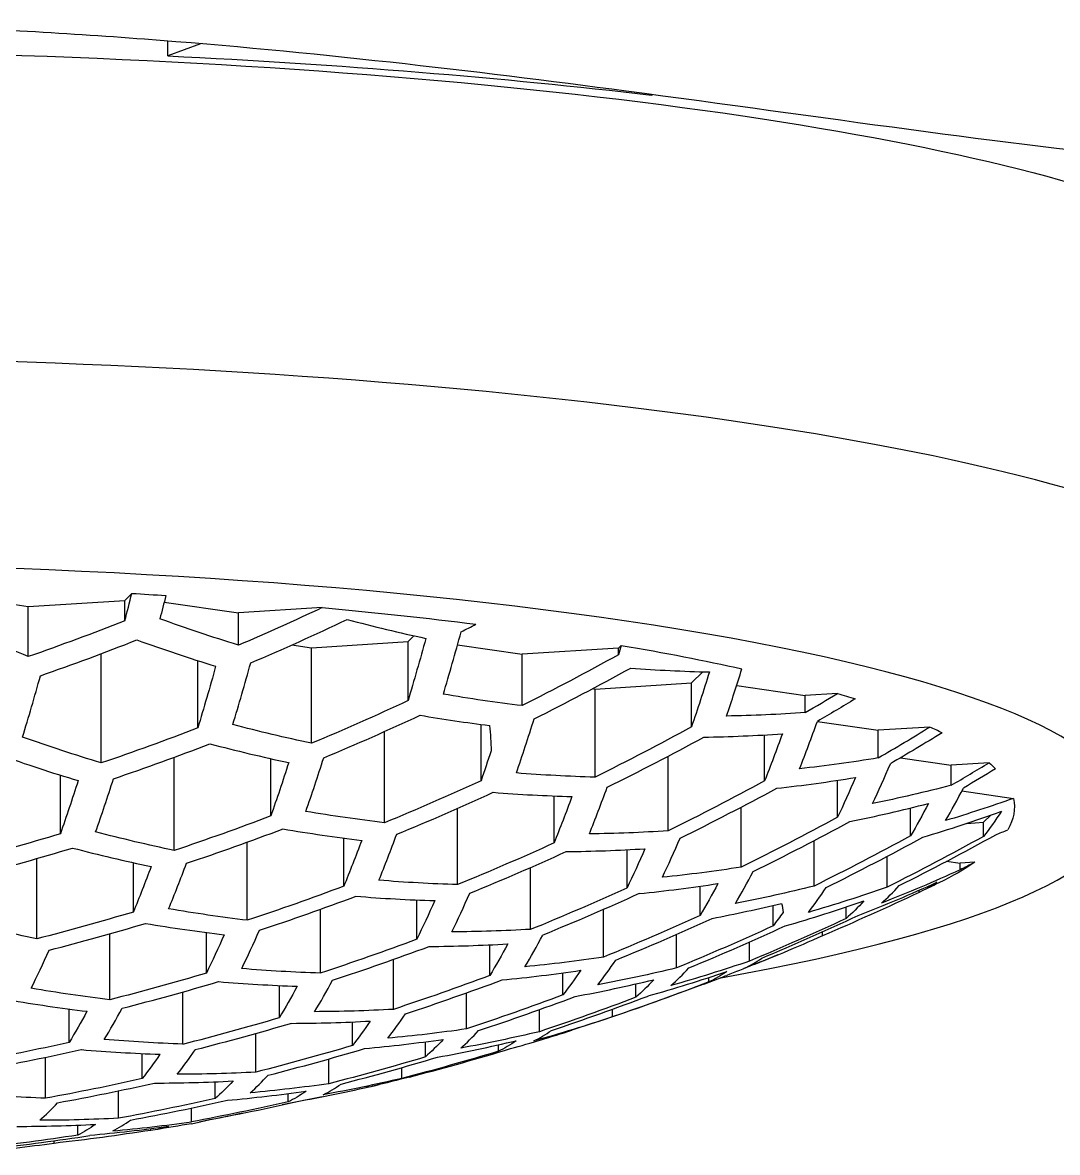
# Model space of a CAD drawing. Header units: millimetres. Extents: x 296 to 1136, y 93 to 687.
# Drawn here: x 433.46 to 439.28, y 454.32 to 460.67 of the extents above; entities that cross this region are included whole.
import ezdxf

# ---------------------------------------------------------------- set-up
doc = ezdxf.new("R2010")
doc.units = ezdxf.units.MM
doc.header["$LTSCALE"] = 0.75

msp = doc.modelspace()

# ---------------------------------------------------------------- linework, layer by layer
for p, q in [((434.2754, 460.4836), (434.2754, 460.5671)), ((434.4591, 460.552), (434.2754, 460.4836)), ((436.9943, 460.2634), (437.0006, 460.2658)), ((433.0881, 457.4482), (433.4913, 457.3895)), ((433.4913, 457.3895), (434.0338, 457.4238)), ((434.0338, 457.4238), (434.0735, 457.4629)), ((434.0338, 457.3094), (434.0338, 457.4238)), ((433.4913, 457.1077), (433.4913, 457.3895)), ((434.2552, 457.4142), (434.6731, 457.3533)), ((435.1435, 457.383), (434.6731, 457.3533)), ((434.6731, 457.1718), (434.6731, 457.3533)), ((434.9733, 457.1736), (435.0835, 457.1575)), ((435.0835, 457.1575), (435.626, 457.1918)), ((435.626, 457.1918), (435.6594, 457.2247)), ((435.626, 456.8605), (435.626, 457.1918)), ((435.9044, 457.1742), (436.2667, 457.1214)), ((436.8092, 457.1557), (436.8245, 457.1708)), ((433.9017, 456.5102), (433.9017, 457.1241)), ((435.0835, 456.6205), (435.0835, 457.1575)), ((436.8092, 457.1557), (436.2667, 457.1214)), ((436.2667, 456.8324), (436.2667, 457.1214)), ((436.8092, 457.1184), (436.8092, 457.1557)), ((434.4442, 456.7072), (434.4442, 457.0848)), ((437.2196, 456.9599), (437.2831, 457.0224)), ((436.6635, 456.9276), (436.6771, 456.9256)), ((436.6771, 456.9256), (437.2196, 456.9599)), ((436.6771, 456.4303), (436.6771, 456.9256)), ((437.2196, 456.7126), (437.2196, 456.9599)), ((437.4734, 456.9456), (437.8589, 456.8894)), ((438.04, 456.9009), (437.8589, 456.8894)), ((437.8589, 456.7932), (437.8589, 456.8894)), ((436.0364, 456.4102), (436.0364, 456.7265)), ((437.9272, 456.7435), (438.2693, 456.6936)), ((435.4939, 456.1737), (435.4939, 456.6868)), ((437.6301, 456.4089), (437.6301, 456.6677)), ((438.5595, 456.7119), (438.2693, 456.6936)), ((438.2693, 456.5385), (438.2693, 456.6936)), ((434.3121, 456.0184), (434.3121, 456.5421)), ((434.8546, 456.2121), (434.8546, 456.5342)), ((437.0875, 456.1284), (437.0875, 456.5476)), ((438.3948, 456.5393), (438.6797, 456.4978)), ((438.8922, 456.5112), (438.6797, 456.4978)), ((438.6797, 456.3847), (438.6797, 456.4978)), ((433.6715, 456.1121), (433.6715, 456.4414)), ((438.0405, 456.2048), (438.0405, 456.4124)), ((438.7399, 456.353), (439.0291, 456.3109)), ((436.4469, 456.0606), (436.4469, 456.3247)), ((435.9043, 455.8263), (435.9043, 456.2549)), ((437.4979, 455.9245), (437.4979, 456.2612)), ((438.4509, 456.1002), (438.4509, 456.2572)), ((438.8613, 456.1767), (438.9025, 456.2172)), ((438.7664, 456.1707), (438.8613, 456.1767)), ((438.8613, 456.0971), (438.8613, 456.1767)), ((435.2651, 455.8174), (435.2651, 456.0877)), ((434.7225, 455.6259), (434.7225, 456.0653)), ((436.8573, 455.8085), (436.8573, 456.0224)), ((437.9084, 455.8183), (437.9084, 456.0736)), ((433.5393, 455.5215), (433.5393, 455.973)), ((438.3188, 455.8118), (438.3188, 455.985)), ((438.6535, 455.9576), (438.7292, 455.9466)), ((434.0819, 455.6724), (434.0819, 455.9497)), ((436.3148, 455.575), (436.3148, 455.9224)), ((438.8124, 455.9518), (438.7292, 455.9466)), ((438.7292, 455.9091), (438.7292, 455.9466)), ((437.2677, 455.6529), (437.2677, 455.8174)), ((438.499, 455.7829), (438.499, 455.7947)), ((435.6755, 455.5193), (435.6755, 455.7399)), ((437.6781, 455.5944), (437.6781, 455.7096)), ((435.133, 455.3288), (435.133, 455.6877)), ((436.7252, 455.4188), (436.7252, 455.6867)), ((438.0886, 455.636), (438.0886, 455.7007)), ((433.9498, 455.1793), (433.9498, 455.5503)), ((434.4923, 455.3291), (434.4923, 455.5569)), ((437.1356, 455.3584), (437.1356, 455.5468)), ((437.9565, 455.5385), (437.9565, 455.5613)), ((436.0859, 455.3157), (436.0859, 455.4879)), ((437.546, 455.3967), (437.546, 455.504)), ((435.5434, 455.1253), (435.5434, 455.4057)), ((436.4963, 455.2063), (436.4963, 455.3304)), ((434.9028, 455.0793), (434.9028, 455.2592)), ((436.9068, 455.193), (436.9068, 455.2683)), ((437.3172, 455.2794), (437.3172, 455.3042)), ((434.3602, 454.9299), (434.3602, 455.2231)), ((435.9538, 455.015), (435.9538, 455.2177)), ((433.721, 454.9393), (433.721, 455.1271)), ((436.3642, 454.9998), (436.3642, 455.1238)), ((436.7747, 455.0831), (436.7747, 455.126)), ((435.3132, 454.922), (435.3132, 455.0546)), ((434.7706, 454.7724), (434.7706, 454.9889)), ((435.7236, 454.858), (435.7236, 454.943)), ((436.134, 454.8897), (436.134, 454.926)), ((433.5888, 454.6257), (433.5888, 454.8559)), ((434.1314, 454.7359), (434.1314, 454.8769)), ((435.181, 454.7073), (435.181, 454.8469)), ((435.5915, 454.7373), (435.5915, 454.7982)), ((434.5418, 454.624), (434.5418, 454.7182)), ((433.9978, 454.5131), (433.9978, 454.6674)), ((434.9522, 454.6051), (434.9522, 454.6518)), ((434.4083, 454.4933), (434.4083, 454.5706)), ((433.769, 454.4182), (433.769, 454.4744)), ((434.1795, 454.4452), (434.1795, 454.4533)), ((433.6369, 454.3723), (433.6369, 454.3869))]:
    msp.add_line(p, q)
at = {"extrusion": (0, 0, -1)}
for start, end in [(244.07519, 244.46649), (247.6854, 248.81301), (249.31664, 252.18274), (255.63461, 256.4031), (260.21135, 260.96516)]:
    msp.add_arc((-431.7345, 469.9777), 15.7243, start, end, dxfattribs=at)
for centre, major_axis, ratio, start_param, end_param in [((431.7345, 458.9703), (-8.9, 0), 0.173648, 0, 3.141593), ((431.7345, 458.9211), (-9.35, 0), 0.173648, 1.846005, 2.168253), ((431.7345, 456.2621), (-7.3, 0), 0.173648, 1.896958, 1.924737), ((433.0174, 469.9384), (0.4796, 15.663), 0.17101, 2.48826, 2.502239), ((430.0587, 470.7772), (6.4337, 13.4853), 0.925417, 2.295005, 2.330708), ((431.7345, 456.2621), (-7.3, 0), 0.173648, 2.056662, 2.196156), ((435.6572, 470.7895), (2.9368, -14.1911), 0.754407, 0.464098, 0.504895), ((429.8534, 470.8751), (6.3432, 13.2955), 0.925417, 2.358806, 2.399665), ((436.0429, 470.8693), (2.8826, -13.9291), 0.754414, 0.393778, 0.434811), ((434.5931, 469.8901), (0.473, 15.4469), 0.17101, 2.528492, 2.569328), ((435.7762, 469.8539), (0.4646, 15.1722), 0.17101, 2.55539, 2.561711), ((431.7345, 456.2621), (-7.3, 0), 0.173648, 2.34236, 2.48194), ((430.6743, 470.4835), (6.638, 13.9134), 0.925417, 2.228274, 2.269236), ((433.4113, 469.9263), (0.4784, 15.6246), 0.17101, 2.533782, 2.574065), ((436.3671, 469.8358), (0.4592, 14.9972), 0.17101, 2.590033, 2.631057), ((430.4691, 470.5814), (6.5808, 13.7934), 0.925417, 2.298295, 2.338473), ((436.0438, 470.8694), (2.8824, -13.9285), 0.754407, 0.247272, 0.287866), ((431.3583, 470.1572), (6.7543, 14.1571), 0.925417, 2.187507, 2.203674), ((431.7345, 456.2621), (-7.3, 0), 0.173648, 2.613492, 2.641265), ((436.0438, 470.8694), (2.8824, -13.9285), 0.754407, 0.100364, 0.141399), ((435.6572, 470.7895), (2.9368, -14.1911), 0.754407, 0.319438, 0.359384), ((429.6235, 457.4181), (-6.4505, 1.0842), 0.454685, 3.012548, 3.059661), ((430.2639, 470.6793), (6.5128, 13.651), 0.925417, 2.367045, 2.406752), ((431.0847, 470.2877), (6.7213, 14.0879), 0.925417, 2.234059, 2.274416), ((436.958, 469.8177), (0.453, 14.7959), 0.17101, 2.659231, 2.699875), ((431.7687, 469.9613), (6.7708, 14.1916), 0.925417, 2.182837, 2.204883), ((435.2716, 470.7096), (2.9851, -14.4245), 0.754407, 0.389432, 0.429026), ((435.184, 469.872), (0.4691, 15.3221), 0.17101, 2.616026, 2.638443), ((435.658, 470.7896), (2.9368, -14.1906), 0.754414, 0.030279, 0.071081), ((434.0022, 469.9082), (0.476, 15.5475), 0.17101, 2.603957, 2.643341), ((432.1792, 469.7655), (6.7477, 14.1433), 0.925417, 2.189394, 2.203187), ((431.7345, 456.2621), (-7.3, 0), 0.173648, 2.94379, 2.971565), ((432.8192, 469.9445), (0.4801, 15.6784), 0.17101, 2.607153, 2.646167), ((430.8795, 470.3856), (6.6848, 14.0114), 0.925417, 2.304273, 2.343746), ((435.6581, 470.7896), (2.9367, -14.1906), 0.754407, 0.175807, 0.215755), ((431.4951, 470.0919), (6.7642, 14.1778), 0.925417, 2.236977, 2.27703), ((437.5488, 469.7996), (0.446, 14.5671), 0.17101, 2.728348, 2.768907), ((435.2724, 470.7098), (2.985, -14.424), 0.754407, 6.244156, 6.285019), ((435.7749, 469.854), (0.4646, 15.1726), 0.17101, 2.667096, 2.706647), ((438.1397, 469.7815), (0.4381, 14.3095), 0.17101, 2.79815, 2.838915), ((434.8868, 470.63), (3.0276, -14.6301), 0.754407, 6.180562, 6.216061), ((431.7345, 456.2621), (-7.3, 0), 0.173648, 3.103118, 3.242694), ((430.6743, 470.4835), (6.638, 13.9134), 0.925417, 2.372844, 2.411742), ((435.2716, 470.7096), (2.9851, -14.4245), 0.754407, 0.248026, 0.287224), ((438.7306, 469.7635), (0.4293, 14.0216), 0.17101, 2.869456, 2.91073), ((431.9056, 469.8961), (6.7675, 14.1847), 0.925417, 2.237199, 2.277229), ((430.4691, 470.5814), (6.5808, 13.7934), 0.925417, 2.440706, 2.479299), ((434.8859, 470.6298), (3.0277, -14.6305), 0.754407, 0.317885, 0.356625), ((435.2724, 470.7098), (2.985, -14.424), 0.754407, 0.106165, 0.145762), ((432.316, 469.7003), (6.7312, 14.1087), 0.925417, 2.234738, 2.275024), ((432.7264, 469.5045), (6.6547, 13.9485), 0.925417, 2.22945, 2.270289), ((434.5931, 469.8901), (0.473, 15.4469), 0.17101, 2.672532, 2.711325), ((431.2899, 470.1898), (6.7476, 14.1434), 0.925415, 2.307799, 2.346858), ((436.366, 469.8359), (0.459, 14.9976), 0.170948, 2.735323, 2.774664), ((433.41, 469.9264), (0.4784, 15.6247), 0.17101, 2.676002, 2.714319), ((434.8868, 470.63), (3.0276, -14.6301), 0.754407, 0.037547, 0.077066), ((433.7297, 470.3906), (3.1239, -15.0951), 0.754407, 6.113744, 6.154706), ((431.7345, 456.2621), (-7.3, 0), 0.173648, 3.388898, 3.484686), ((433.1368, 469.3086), (6.5367, 13.701), 0.925417, 2.25639, 2.26274), ((434.8859, 470.6298), (3.0277, -14.6305), 0.754407, 0.178629, 0.217369), ((436.9566, 469.8178), (0.453, 14.7963), 0.17101, 2.803724, 2.843118), ((438.7293, 469.7635), (0.4293, 14.0222), 0.17101, 3.017841, 3.059111), ((431.0847, 470.2877), (6.7213, 14.0879), 0.925417, 2.376576, 2.414955), ((431.7687, 469.9613), (6.7708, 14.1916), 0.925417, 2.309067, 2.347976), ((434.5011, 470.5502), (3.0649, -14.81), 0.754407, 6.252404, 6.292113), ((434.1154, 470.4704), (3.0969, -14.9648), 0.754407, 6.183654, 6.223834), ((433.3421, 469.2107), (6.4613, 13.5431), 0.925415, 2.291178, 2.332199), ((435.184, 469.872), (0.4691, 15.3221), 0.17101, 2.740237, 2.778708), ((431.7345, 455.6639), (-6, 0), 0.173648, 3.086802, 3.135757), ((438.1384, 469.7816), (0.4382, 14.3101), 0.17101, 2.944152, 2.984481), ((430.8795, 470.3856), (6.6848, 14.0114), 0.925417, 2.444263, 2.48223), ((434.5002, 470.55), (3.065, -14.8104), 0.754407, 0.248541, 0.286717), ((432.1108, 469.7982), (6.7543, 14.1571), 0.925417, 2.308161, 2.347177), ((437.5475, 469.7997), (0.446, 14.5676), 0.17101, 2.890503, 2.912798), ((434.1137, 470.47), (3.097, -14.9654), 0.754407, 0.316811, 0.354679), ((432.5212, 469.6024), (6.6981, 14.0393), 0.925417, 2.305023, 2.344408), ((432.9316, 469.4065), (6.601, 13.8359), 0.925415, 2.299479, 2.339518), ((434.0009, 469.9083), (0.4761, 15.5477), 0.17101, 2.743596, 2.781484), ((431.4951, 470.0919), (6.7642, 14.1778), 0.925417, 2.378461, 2.416578), ((434.5002, 470.55), (3.065, -14.8104), 0.754414, 0.110467, 0.14901), ((432.9575, 470.2308), (3.1632, -15.2849), 0.754407, 6.119593, 6.159948), ((435.7749, 469.854), (0.4646, 15.1726), 0.17101, 2.807741, 2.84614), ((434.1146, 470.4702), (3.097, -14.9651), 0.754407, 0.04284, 0.081435), ((433.3432, 470.3106), (3.1459, -15.2018), 0.754407, 6.189696, 6.229169), ((431.2899, 470.1898), (6.7476, 14.1434), 0.925415, 2.446366, 2.483964), ((434.1146, 470.4702), (3.097, -14.9651), 0.754407, 0.180627, 0.218496), ((436.3657, 469.8359), (0.4592, 14.9976), 0.17101, 2.875705, 2.914279), ((433.7289, 470.3904), (3.1239, -15.0954), 0.754407, 6.258265, 6.297164), ((437.5475, 469.7997), (0.446, 14.5676), 0.17101, 3.015839, 3.055556), ((431.9056, 469.8961), (6.7675, 14.1847), 0.925417, 2.378605, 2.416702), ((433.1368, 469.3086), (6.5367, 13.701), 0.925417, 2.368168, 2.407718), ((436.9566, 469.8178), (0.453, 14.7963), 0.17101, 2.944818, 2.983822), ((433.728, 470.3902), (3.124, -15.0956), 0.754407, 0.248952, 0.286407), ((434.592, 469.8902), (0.4728, 15.4471), 0.170948, 2.810612, 2.848317), ((432.316, 469.7003), (6.7312, 14.1087), 0.925417, 2.377015, 2.415333), ((432.7264, 469.5045), (6.6547, 13.9485), 0.925417, 2.373602, 2.412394), ((433.41, 469.9264), (0.4784, 15.6247), 0.17101, 2.812361, 2.849628), ((433.7289, 470.3904), (3.1239, -15.0954), 0.754407, 0.113462, 0.151263), ((432.5719, 470.1509), (3.1756, -15.3452), 0.754407, 6.193225, 6.232283), ((431.7687, 469.9613), (6.7708, 14.1916), 0.925417, 2.447119, 2.484583), ((435.1827, 469.8721), (0.4692, 15.3224), 0.17101, 2.877641, 2.915393), ((433.3432, 470.3106), (3.1459, -15.2018), 0.754407, 0.046402, 0.08437), ((433.3423, 470.3104), (3.1461, -15.202), 0.754414, 0.182037, 0.219314), ((435.7736, 469.854), (0.4646, 15.1729), 0.17101, 2.945355, 2.983391), ((432.9575, 470.2308), (3.1632, -15.2849), 0.754407, 6.262002, 6.30038), ((436.3645, 469.8359), (0.4592, 14.9981), 0.17101, 3.014414, 3.052985), ((431.4951, 470.0919), (6.7641, 14.1779), 0.925416, 2.514224, 2.551402), ((432.1108, 469.7982), (6.7543, 14.1571), 0.925417, 2.446579, 2.484139), ((432.9316, 469.4065), (6.601, 13.8359), 0.925415, 2.441413, 2.479882), ((434.0009, 469.9083), (0.4761, 15.5477), 0.17101, 2.878901, 2.916103), ((432.5212, 469.6024), (6.6981, 14.0393), 0.925417, 2.44471, 2.482599), ((432.9567, 470.2306), (3.1632, -15.2851), 0.754407, 0.11544, 0.152763), ((431.9056, 469.8961), (6.7675, 14.1847), 0.925417, 2.514297, 2.55136), ((434.5918, 469.8902), (0.473, 15.4471), 0.17101, 2.945693, 2.983053), ((432.571, 470.1508), (3.1756, -15.3453), 0.754407, 0.048554, 0.086152), ((432.1853, 470.071), (3.1834, -15.3828), 0.754407, 6.26394, 6.302056), ((435.7736, 469.854), (0.4646, 15.1729), 0.17101, 3.082551, 3.111288), ((432.571, 470.1508), (3.1756, -15.3453), 0.754407, 0.18284, 0.219767), ((433.1368, 469.3086), (6.5366, 13.701), 0.925416, 2.52441, 2.54039), ((435.1827, 469.8721), (0.4692, 15.3224), 0.17101, 3.013354, 3.051105), ((432.316, 469.7003), (6.7312, 14.1087), 0.925416, 2.513477, 2.550841), ((432.7264, 469.5045), (6.6547, 13.9485), 0.925416, 2.511716, 2.549517), ((432.1845, 470.0708), (3.1834, -15.3828), 0.754408, 0.116465, 0.153549), ((431.4132, 469.9112), (3.185, -15.3903), 0.754408, 6.274405, 6.295832), ((432.9316, 469.4065), (6.601, 13.8359), 0.925417, 2.578854, 2.616605), ((433.9996, 469.9083), (0.4761, 15.5479), 0.17101, 3.012693, 3.049895), ((431.6703, 469.9644), (3.1865, -15.3978), 0.754407, 0.049363, 0.086828), ((434.5905, 469.8902), (0.473, 15.4474), 0.17101, 3.080493, 3.118196), ((431.0275, 469.8313), (3.1788, -15.3604), 0.754407, 0.048823, 0.086382), ((432.5212, 469.6024), (6.6981, 14.0393), 0.925417, 2.580114, 2.617316)]:
    msp.add_ellipse(centre, major_axis=major_axis, ratio=ratio, start_param=start_param, end_param=end_param, dxfattribs=at)
for centre, major_axis, ratio, start_param, end_param in [((431.7345, 457.2469), (8.9, 0), 0.173648, 6.105932, 9.602032), ((431.7345, 456.2621), (7.9, 0), 0.173648, 5.509136, 10.198852), ((432.8204, 469.9444), (-0.4801, -15.6783), 0.17101, 0.638867, 0.655226), ((430.1271, 470.7446), (-6.4614, -13.5431), 0.925417, 0.809399, 0.850419), ((436.3, 470.9225), (-2.843, 13.7377), 0.754407, 2.779175, 2.820446), ((434.7914, 469.8841), (-0.4718, -15.4077), 0.17101, 0.57338, 0.614341), ((430.3323, 470.6467), (-6.5367, -13.701), 0.925417, 0.878853, 0.885203), ((429.9218, 470.8425), (-6.3747, -13.3615), 0.925417, 0.740582, 0.781222), ((435.9144, 470.8427), (-2.9013, 14.0197), 0.754407, 2.707868, 2.748629), ((433.6083, 469.9203), (-0.4777, -15.6015), 0.17101, 0.568135, 0.60849), ((430.7427, 470.4509), (-6.6547, -13.9485), 0.925417, 0.871304, 0.912143), ((436.3009, 470.9227), (-2.8428, 13.7371), 0.754407, 2.927556, 2.968829), ((436.564, 469.8298), (-0.4572, -14.9331), 0.17101, 0.512023, 0.547522), ((432.4265, 469.9565), (-0.4808, -15.7013), 0.17101, 0.565518, 0.605567), ((431.2899, 470.1898), (-6.7476, -14.1434), 0.925415, 0.938401, 0.952193), ((430.5375, 470.5488), (-6.601, -13.8359), 0.925417, 0.80208, 0.842118), ((435.9144, 470.8427), (-2.9013, 14.0197), 0.754407, 2.853805, 2.889316), ((435.3823, 469.866), (-0.4677, -15.2747), 0.17101, 0.504252, 0.544432), ((437.1549, 469.8117), (-0.4508, -14.7227), 0.17101, 0.443064, 0.483929), ((435.9152, 470.8428), (-2.9012, 14.0191), 0.754407, 2.999371, 3.040136), ((431.7004, 469.994), (-6.7707, -14.1916), 0.925417, 0.936709, 0.958754), ((431.7345, 456.2621), (7.3, 0), 0.173648, 0.335365, 0.36276), ((430.3323, 470.6467), (-6.5367, -13.701), 0.925417, 0.733875, 0.773424), ((435.5287, 470.7628), (-2.9535, 14.272), 0.754407, 2.782729, 2.822446), ((431.1531, 470.2551), (-6.7312, -14.1087), 0.925417, 0.866569, 0.906855), ((435.1422, 470.6829), (-3, 14.4966), 0.754407, 2.713325, 2.752719), ((434.1992, 469.9022), (-0.4751, -15.5166), 0.17101, 0.498914, 0.538387), ((437.7458, 469.7936), (-0.4435, -14.4845), 0.17101, 0.373815, 0.414617), ((432.1108, 469.7982), (-6.7543, -14.1571), 0.925417, 0.937918, 0.954086), ((433.0174, 469.9384), (-0.4796, -15.663), 0.17101, 0.495802, 0.53486), ((435.5295, 470.763), (-2.9534, 14.2715), 0.754407, 3.069379, 3.109938), ((430.9479, 470.353), (-6.6981, -14.0393), 0.925417, 0.797187, 0.836571), ((435.5287, 470.7628), (-2.9535, 14.272), 0.754404, 2.925489, 2.965208), ((435.9731, 469.8479), (-0.4629, -15.1168), 0.17101, 0.435972, 0.475681), ((431.5635, 470.0593), (-6.7675, -14.1847), 0.925417, 0.864364, 0.904393), ((438.3367, 469.7755), (-0.4353, -14.217), 0.17101, 0.303498, 0.344534), ((435.1439, 470.6832), (-2.9998, 14.4957), 0.754407, 3.138411, 3.179055), ((434.7582, 470.6034), (-3.0406, 14.6929), 0.754407, 3.207228, 3.248252), ((431.974, 469.8634), (-6.7642, -14.1778), 0.925417, 0.864563, 0.904616), ((430.7427, 470.4509), (-6.6547, -13.9485), 0.925417, 0.729198, 0.767991), ((435.143, 470.683), (-2.9999, 14.4961), 0.754407, 2.854464, 2.893468), ((434.7901, 469.8841), (-0.4718, -15.408), 0.17101, 0.43092, 0.469819), ((436.564, 469.8298), (-0.4572, -14.9331), 0.17101, 0.367834, 0.407353), ((432.3844, 469.6676), (-6.7213, -14.0879), 0.925417, 0.867177, 0.907534), ((432.7948, 469.4718), (-6.638, -13.9134), 0.925417, 0.872357, 0.913318), ((434.3725, 470.5236), (-3.0761, 14.8644), 0.754407, 3.276574, 3.282895), ((430.5375, 470.5488), (-6.601, -13.8359), 0.925417, 0.661717, 0.700185), ((434.7565, 470.603), (-3.0408, 14.6937), 0.754407, 2.785301, 2.823874), ((435.143, 470.683), (-2.9999, 14.4961), 0.754407, 2.995167, 3.034563), ((431.3583, 470.1572), (-6.7543, -14.1571), 0.925417, 0.794417, 0.833431), ((433.6083, 469.9203), (-0.4777, -15.6015), 0.17101, 0.427705, 0.466084), ((437.1549, 469.8117), (-0.4508, -14.7227), 0.17101, 0.299137, 0.338734), ((434.7573, 470.6032), (-3.0407, 14.6933), 0.754407, 3.063644, 3.102986), ((433.6004, 470.3638), (-3.1318, 15.1335), 0.754404, 3.26896, 3.309797), ((435.381, 469.866), (-0.4677, -15.275), 0.17101, 0.363463, 0.40206), ((431.7004, 469.994), (-6.7707, -14.1916), 0.925417, 0.793615, 0.832526), ((437.7458, 469.7936), (-0.4435, -14.4845), 0.17101, 0.229146, 0.269093), ((438.3367, 469.7755), (-0.4353, -14.217), 0.17101, 0.157035, 0.197628), ((431.1531, 470.2551), (-6.7312, -14.1087), 0.925417, 0.72626, 0.764578), ((434.7573, 470.6032), (-3.0407, 14.6933), 0.754407, 2.924008, 2.962581), ((434.3717, 470.5234), (-3.0762, 14.8647), 0.754407, 3.131639, 3.166441), ((433.986, 470.4436), (-3.1065, 15.0112), 0.754404, 3.199844, 3.239883), ((433, 469.3739), (-6.5808, -13.7934), 0.925417, 0.803123, 0.843301), ((430.9479, 470.353), (-6.6981, -14.0393), 0.925417, 0.658996, 0.696884), ((434.3708, 470.5232), (-3.0762, 14.8651), 0.754404, 2.854896, 2.892932), ((432.1792, 469.7655), (-6.7477, -14.1433), 0.925417, 0.79474, 0.833798), ((432.5896, 469.5697), (-6.6848, -14.0114), 0.925417, 0.797849, 0.837322), ((434.1992, 469.9022), (-0.4751, -15.5166), 0.17101, 0.360529, 0.398497), ((435.9718, 469.8479), (-0.4629, -15.1171), 0.17101, 0.295888, 0.334431), ((433.0161, 469.9384), (-0.4796, -15.6631), 0.17101, 0.358747, 0.396345), ((431.5635, 470.0593), (-6.7675, -14.1847), 0.925417, 0.724891, 0.762988), ((434.3717, 470.5234), (-3.0762, 14.8647), 0.754407, 2.992145, 3.030544), ((436.5627, 469.8298), (-0.4572, -14.9335), 0.17101, 0.227529, 0.266269), ((437.7445, 469.7936), (-0.4435, -14.485), 0.17101, 0.085515, 0.125461), ((433.986, 470.4436), (-3.1065, 15.0112), 0.754407, 3.059578, 3.098048), ((433.2147, 470.284), (-3.1522, 15.2321), 0.754407, 3.194945, 3.234329), ((437.1536, 469.8117), (-0.4508, -14.7232), 0.17101, 0.157674, 0.196872), ((431.3583, 470.1572), (-6.7543, -14.1571), 0.925417, 0.657455, 0.695012), ((433.9851, 470.4434), (-3.1066, 15.0115), 0.754407, 2.922892, 2.960645), ((434.79, 469.8841), (-0.4718, -15.408), 0.17101, 0.293637, 0.331439), ((431.974, 469.8634), (-6.7642, -14.1778), 0.925417, 0.725014, 0.763131), ((433.6003, 470.3638), (-3.1318, 15.1335), 0.754407, 3.12696, 3.165753), ((433.2052, 469.276), (-6.5128, -13.651), 0.925417, 0.767403, 0.774548), ((432.829, 470.2042), (-3.1678, 15.3075), 0.754407, 3.26422, 3.267105), ((432.3844, 469.6676), (-6.7213, -14.0879), 0.925417, 0.726638, 0.765017), ((432.7948, 469.4718), (-6.638, -13.9134), 0.925417, 0.729851, 0.768749), ((433.5995, 470.3636), (-3.1319, 15.1337), 0.754406, 2.855232, 2.892593), ((433.607, 469.9203), (-0.4777, -15.6017), 0.17101, 0.292134, 0.32946), ((431.7004, 469.994), (-6.7707, -14.1916), 0.925417, 0.657008, 0.694474), ((435.3809, 469.866), (-0.4677, -15.275), 0.17101, 0.226403, 0.264272), ((433.5995, 470.3636), (-3.1319, 15.1337), 0.754407, 2.989984, 3.027689), ((435.9718, 469.8479), (-0.4629, -15.1171), 0.17101, 0.158183, 0.196359), ((432.4425, 470.1242), (-3.1787, 15.3603), 0.754404, 3.192121, 3.222376), ((436.5627, 469.8298), (-0.4572, -14.9335), 0.17101, 0.088276, 0.127015), ((433.2138, 470.2838), (-3.1523, 15.2323), 0.754407, 3.056802, 3.094692), ((432.8281, 470.204), (-3.1678, 15.3077), 0.754404, 3.123969, 3.162286), ((431.5635, 470.0593), (-6.7675, -14.1847), 0.925417, 0.590135, 0.627297), ((433.2138, 470.2838), (-3.1523, 15.2323), 0.754408, 2.922182, 2.959384), ((434.1979, 469.9022), (-0.4751, -15.5169), 0.17101, 0.225585, 0.262862), ((432.1792, 469.7655), (-6.7477, -14.1433), 0.925417, 0.657635, 0.695232), ((433, 469.3739), (-6.5808, -13.7934), 0.925417, 0.662296, 0.700888), ((432.5896, 469.5697), (-6.6848, -14.0114), 0.925417, 0.659364, 0.697331), ((434.7888, 469.8842), (-0.4718, -15.4083), 0.17101, 0.158491, 0.195947), ((435.9705, 469.848), (-0.4629, -15.1175), 0.17101, 0.049381, 0.058606), ((431.9739, 469.8635), (-6.765, -14.1775), 0.925432, 0.590244, 0.627424), ((432.8281, 470.204), (-3.1679, 15.3077), 0.754407, 2.988658, 3.025925), ((432.0568, 470.0444), (-3.1849, 15.3903), 0.754407, 3.122597, 3.160692), ((435.3796, 469.8661), (-0.4677, -15.2754), 0.17101, 0.090219, 0.128088), ((432.4425, 470.1242), (-3.1787, 15.3603), 0.754407, 3.05526, 3.09282), ((433.6057, 469.9204), (-0.4777, -15.6018), 0.17101, 0.158677, 0.195667), ((432.3843, 469.6676), (-6.7221, -14.0876), 0.925432, 0.59098, 0.628401), ((432.7946, 469.4718), (-6.6388, -13.913), 0.925432, 0.592432, 0.630331), ((434.1966, 469.9023), (-0.4751, -15.5171), 0.17101, 0.09153, 0.128806), ((434.7874, 469.8842), (-0.4718, -15.4085), 0.17101, 0.03491, 0.060808), ((432.0559, 470.0442), (-3.185, 15.3903), 0.754407, 2.987991, 3.025055), ((431.7988, 469.991), (-3.1865, 15.3978), 0.754408, 3.054762, 3.092228), ((432.5896, 469.5697), (-6.6848, -14.0114), 0.925417, 0.524375, 0.561651)]:
    msp.add_ellipse(centre, major_axis=major_axis, ratio=ratio, start_param=start_param, end_param=end_param)
msp.add_open_spline([(441.6601, 459.8496), (441.1478, 459.8064), (440.5528, 459.8324), (438.9774, 459.9848), (437.9571, 460.1397), (435.9876, 460.3996), (435.0794, 460.5065), (433.6795, 460.6124), (433.2091, 460.6387), (432.3954, 460.6653), (432.0541, 460.6709), (431.3686, 460.6704), (431.0249, 460.6642), (430.1975, 460.6358), (429.7158, 460.6079), (428.2755, 460.4954), (427.3403, 460.3822), (425.3921, 460.122), (424.4125, 459.9753), (422.8894, 459.8313), (422.3096, 459.8073), (421.809, 459.8496)], degree=3, knots=[0.000012, 0.000012, 0.000012, 0.000012, 0.271477, 0.271477, 0.635767, 0.635767, 0.920807, 0.920807, 1.062786, 1.062786, 1.164876, 1.164876, 1.267684, 1.267684, 1.413159, 1.413159, 1.707685, 1.707685, 2.059972, 2.059972, 2.32523, 2.32523, 2.32523, 2.32523])

doc.saveas('drawing.dxf')
